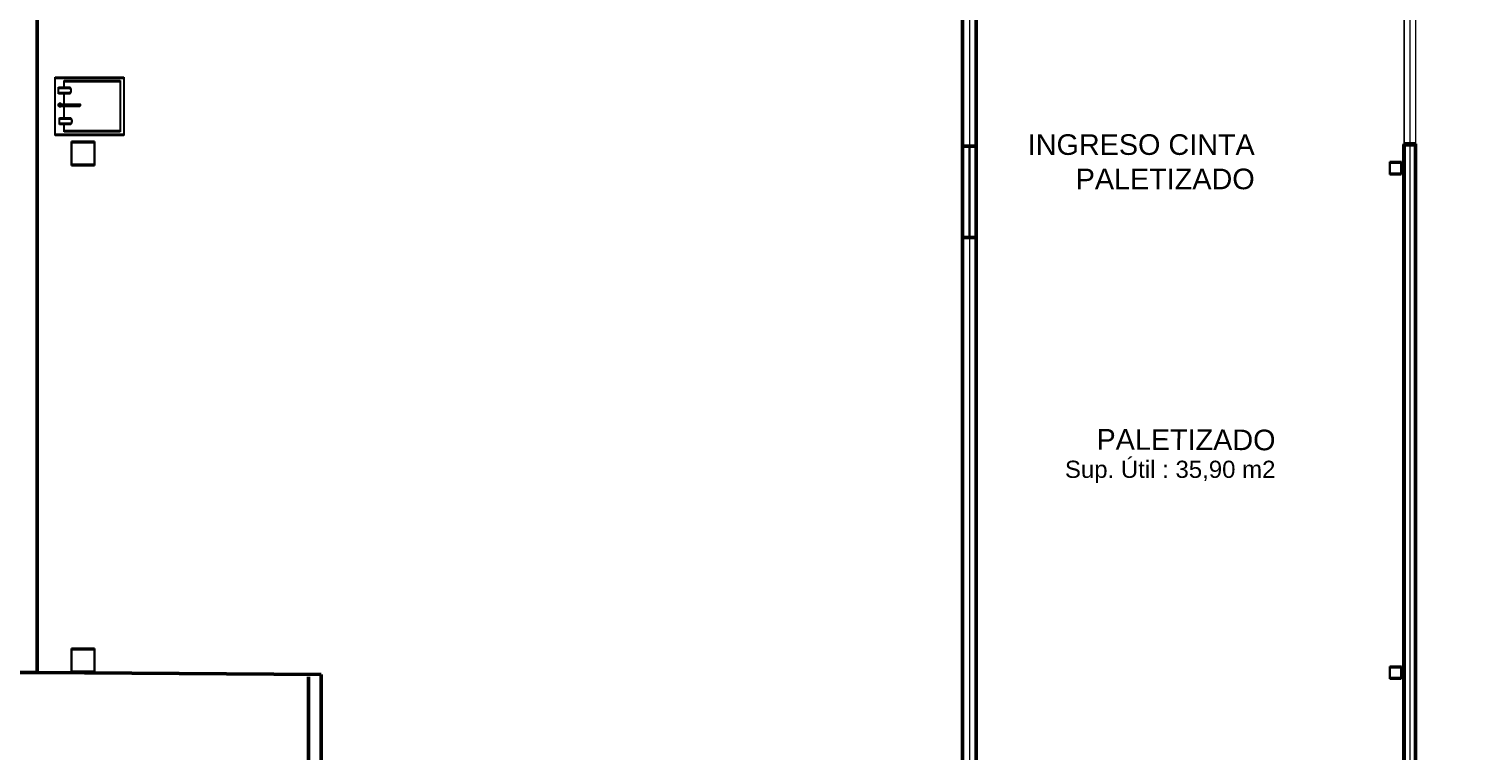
# Model space of a CAD drawing. Header units: inches. Extents: x -955375 to 106222, y -96450 to 64845.
# Drawn here: x 55100 to 67877, y 23947 to 30407 of the extents above; entities that cross this region are included whole.
import ezdxf

# ---------------------------------------------------------------- set-up
doc = ezdxf.new("R2010")
doc.units = ezdxf.units.IN
doc.header["$MEASUREMENT"] = 0
doc.linetypes.add('CENTER2', pattern=[1.125, 0.75, -0.125, 0.125, -0.125])
doc.linetypes.add('CONTINUA', pattern=[0])
for name, color, linetype in [('023_MUROS_2', 7, 'Continuous'), ('A_TEXTOLOCAL', 3, 'Continuous'), ('DIBUJO', 2, 'Continuous')]:
    doc.layers.add(name, color=color, linetype=linetype)
doc.layers.add('06 textos y cotas', color=4, linetype='Continuous', lineweight=15)
doc.layers.add('ACHUTECH', color=24, linetype='Continuous', lineweight=18)
doc.styles.get("Standard").update_dxf_attribs({"font": 'isocp2.shx'})
doc.styles.add('TEXTO-100', font='romans.shx', dxfattribs={"height": 0.15})
doc.dimstyles.new('SUPERPEQUEÑA', dxfattribs={"dimtxt": 0.1, "dimasz": 0.05, "dimexe": 0.1, "dimexo": 0.15, "dimgap": 0.05, "dimtad": 1, "dimzin": 0, "dimdsep": 46, "dimtxsty": 'Standard', "dimblk1": 'CRUZZ', "dimblk2": 'CRUZZ', "dimsah": 1, "dimcen": 0.03, "dimse1": 1, "dimse2": 1, "dimclrd": 109, "dimclre": 4, "dimclrt": 173, "dimadec": 0, "dimazin": 0, "dimtfac": 1, "dimtix": 1, "dimtmove": 1, "dimatfit": 3, "dimldrblk": 'CRUZZ', "dimfxl": 1, "dimtolj": 1, "dimtzin": 0, "dimlwd": -1, "dimarcsym": 0})

# ---------------------------------------------------------------- blocks, each defined once
blk = doc.blocks.new('A$C4A991A87')
at = {"layer": 'ACHUTECH', "color": 7, "lineweight": 13, "ltscale": 500}
for p, q in [((0.008, 0.181), (0.008, 0.008)), ((0.023, 0.181), (0.023, 0.008))]:
    blk.add_line(p, q, dxfattribs=at)
at = {"layer": 'ACHUTECH', "color": 7, "lineweight": 13, "ltscale": 500, "extrusion": (0, 0, -1)}
for centre, major_axis, start_param, end_param in [((0.015, 0.181), (0.0108, 0.0108), 2.879793, 8.115781), ((0.015, 0.181), (0.00542, 0.00542), -2.356194, 0.785398), ((0.015, 0.008), (0.00542, 0.00542), 0.785398, 3.926991)]:
    blk.add_ellipse(centre, major_axis=major_axis, ratio=1, start_param=start_param, end_param=end_param, dxfattribs=at)
blk = doc.blocks.new('CRUZ')
at = {"layer": 'DIBUJO', "color": 7, "lineweight": -3}
blk.add_line((0, 0), (0, 0), dxfattribs=at)
blk.add_line((0, 0), (0, 0), dxfattribs=at)
at = {"layer": 'DIBUJO', "color": 7, "lineweight": -3, "const_width": 0.05}
blk.add_lwpolyline([(0, 0, 1), (0, 0, 1)], format="xyb", close=True, dxfattribs=at)
blk = doc.blocks.new('CRUZZ')
at = {"layer": 'DIBUJO', "color": 3, "xscale": 10, "yscale": 10, "zscale": 10}
blk.add_blockref('CRUZ', (0, 0), dxfattribs=at)
blk = doc.blocks.new('*D209')
at = {"layer": 'ACHUTECH', "color": 7, "ltscale": 500, "transparency": 16777216}
blk.add_line((95544, 59153), (95544, 15079), dxfattribs=at)
at = {"layer": 'Defpoints', "color": 0, "linetype": 'CONTINUA', "ltscale": 500, "transparency": 16777216}
for p in [(30946, 59153), (85095, 15079), (95544, 15079)]:
    blk.add_point(p, dxfattribs=at)
at = {"layer": 'ACHUTECH', "color": 7, "linetype": 'CONTINUA', "ltscale": 500, "transparency": 16777216, "xscale": 0.05, "yscale": 0.05, "zscale": 0.05}
for p, rotation in [((95544, 59153), 90), ((95544, 15079), 270)]:
    blk.add_blockref('CRUZZ', p, dxfattribs=dict(at, rotation=rotation))
at = {"layer": 'ACHUTECH', "color": 7, "linetype": 'CONTINUA', "lineweight": 13, "ltscale": 500, "transparency": 16777216, "insert": (95544, 37116), "char_height": 0.15, "attachment_point": 5, "rotation": 90}
blk.add_mtext('\\A1;44073.80', dxfattribs=at)

msp = doc.modelspace()

# ---------------------------------------------------------------- linework, layer by layer
at = {"color": 7}
for p, q in [((55336.796, 29452.509), (55336.796, 29963.925)), ((55336.796, 29963.925), (55950.494, 29963.925)), ((55336.978, 29460.937), (55336.978, 29972.352)), ((55336.978, 29972.352), (55950.676, 29972.352)), ((55418.622, 29874.195), (55418.622, 29933.24)), ((55418.622, 29933.24), (55919.809, 29933.24)), ((55418.804, 29882.622), (55418.804, 29941.667)), ((55418.804, 29941.667), (55919.992, 29941.667)), ((55919.809, 29933.24), (55919.809, 29483.194)), ((55919.992, 29941.667), (55919.992, 29491.622)), ((55950.494, 29963.925), (55950.494, 29452.509)), ((55950.676, 29972.352), (55950.676, 29460.937)), ((55366.973, 29823.053), (55366.973, 29874.195)), ((55366.973, 29874.195), (55469.256, 29874.195)), ((55469.256, 29823.053), (55366.973, 29823.053)), ((55367.155, 29831.481), (55367.155, 29882.622)), ((55367.155, 29882.622), (55469.438, 29882.622)), ((55469.438, 29831.481), (55367.155, 29831.481)), ((55418.622, 29727.11), (55418.622, 29823.053)), ((55418.804, 29735.538), (55418.804, 29831.481)), ((55418.622, 29600.772), (55418.622, 29711.433)), ((55418.804, 29609.199), (55418.804, 29719.86)), ((55375.146, 29549.63), (55375.146, 29600.772)), ((55375.146, 29600.772), (55477.429, 29600.772)), ((55477.429, 29549.63), (55375.146, 29549.63)), ((55375.328, 29558.058), (55375.328, 29609.199)), ((55375.328, 29609.199), (55477.611, 29609.199)), ((55477.611, 29558.058), (55375.328, 29558.058)), ((55418.622, 29483.194), (55418.622, 29549.63)), ((55418.804, 29491.622), (55418.804, 29558.058)), ((55486.894, 29452.509), (55336.796, 29452.509)), ((55950.494, 29452.509), (55336.796, 29452.509)), ((55487.076, 29460.937), (55336.978, 29460.937)), ((55950.676, 29460.937), (55336.978, 29460.937)), ((55919.809, 29483.194), (55418.622, 29483.194)), ((55919.992, 29491.622), (55418.804, 29491.622)), ((63451.427, 29356.988), (63451.427, 28538.723)), ((63574.167, 28538.723), (63574.167, 29356.988))]:
    msp.add_line(p, q, dxfattribs=at)
for centre in [(55445.543, 29848.624), (55445.725, 29857.051), (55453.716, 29575.201), (55453.898, 29583.629)]:
    msp.add_arc(centre, 34.874, 312.8409991, 47.1590009, dxfattribs=at)
at = {"layer": '023_MUROS_2', "color": 7, "lineweight": 50}
for p, q in [((55176.723, 24652.987), (55176.723, 37602.031)), ((55176.905, 24661.415), (55176.905, 37610.458)), ((63451.427, 32599.363), (63451.427, 29356.988)), ((63451.609, 32607.791), (63451.609, 29365.416)), ((63574.167, 32476.624), (63574.167, 29356.988)), ((63574.349, 32485.051), (63574.349, 29365.416)), ((63574.167, 29356.988), (63451.427, 29356.988)), ((63451.609, 22666.894), (63451.609, 29365.416)), ((63574.349, 29365.416), (63574.349, 22666.894)), ((67399.556, 22658.467), (67399.556, 29367.217)), ((67399.556, 29367.217), (67501.839, 29367.217)), ((67399.738, 22666.894), (67399.738, 29375.644)), ((67399.738, 29375.644), (67502.021, 29375.644)), ((67501.839, 29367.217), (67501.839, 22658.467)), ((67502.021, 29375.644), (67502.021, 22666.894)), ((63451.427, 22658.467), (63451.427, 28538.723)), ((63451.427, 28538.723), (63574.167, 28538.723)), ((63574.167, 28538.723), (63574.167, 22658.467)), ((49009.05, 24652.987), (55176.723, 24652.987)), ((55176.723, 24652.987), (57717.274, 24633.342)), ((57604.466, 24613.859), (57601.015, 22666.894)), ((57717.274, 24633.342), (57713.822, 22658.467))]:
    msp.add_line(p, q, dxfattribs=at)
at = {"layer": '06 textos y cotas', "color": 7, "linetype": 'CENTER2', "lineweight": 5}
for p, q in [((67450.697, 52463.768), (67450.697, 12391.629)), ((63512.797, 32599.363), (63512.797, 12401.185))]:
    msp.add_line(p, q, dxfattribs=at)
at = {"layer": 'A_TEXTOLOCAL', "color": 7, "lineweight": 30}
for p, q in [((55688.138, 29388.696), (55483.572, 29388.696)), ((55483.572, 29388.696), (55483.572, 29184.13)), ((55688.32, 29397.123), (55483.754, 29397.123)), ((55483.754, 29397.123), (55483.754, 29192.557)), ((55688.138, 29184.13), (55688.138, 29388.696)), ((55688.32, 29192.557), (55688.32, 29397.123)), ((63512.797, 29356.988), (63512.797, 28538.723)), ((55483.572, 29184.13), (55688.138, 29184.13)), ((55483.754, 29192.557), (55688.32, 29192.557)), ((67375.637, 29206.463), (67273.353, 29206.463)), ((67273.353, 29206.463), (67273.353, 29104.18)), ((67375.819, 29214.891), (67273.536, 29214.891)), ((67273.536, 29214.891), (67273.536, 29112.608)), ((67375.637, 29104.18), (67375.637, 29206.463)), ((67375.819, 29112.608), (67375.819, 29214.891)), ((67273.353, 29104.18), (67375.637, 29104.18)), ((67273.536, 29112.608), (67375.819, 29112.608)), ((55688.138, 24857.554), (55483.572, 24857.554)), ((55483.572, 24857.554), (55483.572, 24652.987)), ((55688.32, 24865.981), (55483.754, 24865.981)), ((55483.754, 24865.981), (55483.754, 24661.415)), ((55688.138, 24652.987), (55688.138, 24857.554)), ((55688.32, 24661.415), (55688.32, 24865.981)), ((55483.754, 24661.415), (55688.32, 24661.415)), ((67375.637, 24697.742), (67273.353, 24697.742)), ((67273.353, 24697.742), (67273.353, 24595.459)), ((67375.819, 24706.17), (67273.536, 24706.17)), ((67273.536, 24706.17), (67273.536, 24603.887)), ((67375.637, 24595.459), (67375.637, 24697.742)), ((67375.819, 24603.887), (67375.819, 24706.17)), ((55483.572, 24652.987), (55688.138, 24652.987)), ((67273.353, 24595.459), (67375.637, 24595.459)), ((67273.536, 24603.887), (67375.819, 24603.887))]:
    msp.add_line(p, q, dxfattribs=at)
at = {"layer": 'ACHUTECH', "color": 7, "linetype": 'CONTINUA', "lineweight": 13, "ltscale": 500}
for p, q in [((67399.556, 31586.76), (67399.556, 29367.217)), ((67399.738, 31595.188), (67399.738, 29375.644)), ((67501.839, 31586.76), (67501.839, 29367.217)), ((67502.021, 31595.188), (67502.021, 29375.644))]:
    msp.add_line(p, q, dxfattribs=at)

# ---------------------------------------------------------------- block references
at = {"layer": 'ACHUTECH', "color": 7, "linetype": 'CONTINUA', "lineweight": 13, "ltscale": 500, "xscale": 1022.831221183081, "yscale": 1022.831221183081, "zscale": 1022.831221183081}
for p, rotation in [((55565.487, 29703.64), 89.99999999999999), ((55565.669, 29712.068), 90)]:
    msp.add_blockref('A$C4A991A87', p, dxfattribs=dict(at, rotation=rotation))

# ---------------------------------------------------------------- texts
at = {"color": 7, "insert": (64367.703, 26345.255), "char_height": 153.42468, "width": 2503.05656, "attachment_point": 7}
msp.add_mtext('{\\fArial|b0|i0|c0|p34;Sup. Útil : 35,90 m2}', dxfattribs=at)
at = {"layer": 'A_TEXTOLOCAL', "color": 7, "insert": (66064.427, 29462.087), "char_height": 184.10962, "width": 4036.2083, "attachment_point": 3, "style": 'TEXTO-100'}
msp.add_mtext('{\\fArial|b0|i0|c0|p34;INGRESO CINTA\\PPALETIZADO}', dxfattribs=at)
at = {"layer": 'A_TEXTOLOCAL', "color": 7, "insert": (66250.85, 26822.05), "char_height": 184.10962, "width": 4924.44823, "attachment_point": 3, "rotation": 359.7791332, "style": 'TEXTO-100'}
msp.add_mtext('{\\fArial|b0|i0|c0|p34;PALETIZADO}', dxfattribs=at)

# ---------------------------------------------------------------- dimensions: what is measured, and where the dimension line sits
at = {"layer": 'ACHUTECH', "color": 7, "linetype": 'CONTINUA', "lineweight": 13, "ltscale": 500}
dim = msp.add_linear_dim(base=(95544.065, 15079.287), p1=(30945.851, 59153.085), p2=(85094.536, 15079.287), angle=90, dimstyle='SUPERPEQUEÑA', override={"dimtxt": 0.15, "dimgap": 0.02, "dimclrd": 7, "dimclrt": 7, "dimfxl": 0.2}, dxfattribs=at)
dim.commit()
dim.dimension.update_dxf_attribs({"geometry": '*D209', "text_midpoint": (95543.97, 37116.186)})

doc.saveas('drawing.dxf')
